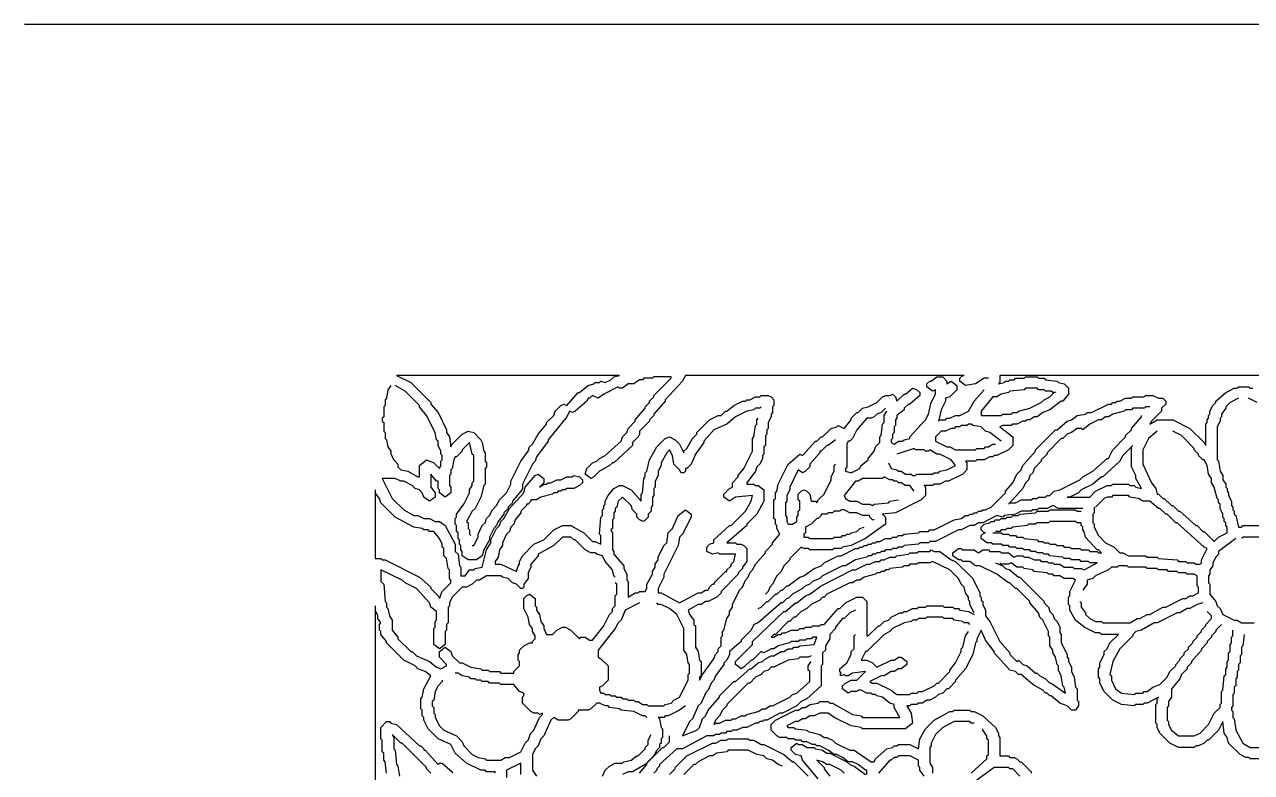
# Model space of a CAD drawing. Header units: metres. Extents: x 80 to 226, y 30 to 176.
# Drawn here: x 80 to 152.7, y 131.9 to 176.2 of the extents above; entities that cross this region are included whole.
import ezdxf

# ---------------------------------------------------------------- set-up
doc = ezdxf.new("R2010")
doc.units = ezdxf.units.M

msp = doc.modelspace()

# ---------------------------------------------------------------- linework, layer by layer
for points in [[(80, 30), (226.172, 30), (226.172, 176.172), (80, 176.172)], [(137.084, 155.241), (136.83, 155.241), (136.322, 154.902), (135.729, 154.817), (135.391, 155.071), (135.391, 155.241), (135.56, 155.41), (135.645, 155.41), (119.135, 155.41), (118.965, 155.071), (117.949, 153.971), (117.949, 153.886), (117.272, 153.124), (117.272, 153.039), (117.018, 152.785), (117.018, 152.701), (116.425, 152.108), (116.425, 151.939), (116.341, 151.769), (116.002, 151.431), (116.002, 151.261), (114.901, 150.245), (114.817, 150.245), (114.647, 150.076), (114.055, 149.737), (113.716, 149.399), (113.547, 149.314), (113.208, 149.568), (113.293, 149.907), (113.631, 150.245), (113.885, 150.33), (114.055, 150.499), (114.393, 150.669), (115.325, 151.515), (115.409, 151.769), (115.663, 152.023), (115.748, 152.277), (116.171, 152.701), (116.171, 152.785), (116.764, 153.463), (116.764, 153.547), (117.018, 153.801), (117.018, 153.886), (117.272, 154.14), (117.272, 154.225), (118.288, 155.241), (118.288, 155.325), (117.272, 155.325), (117.187, 155.241), (116.679, 155.241), (116.595, 155.156), (116.425, 155.156), (116.087, 154.902), (115.748, 154.902), (115.409, 154.648), (115.24, 154.648), (115.155, 154.733), (114.309, 154.309), (113.97, 154.055), (113.631, 154.225), (113.462, 154.055), (113.377, 154.055), (113.293, 153.886), (112.615, 153.293), (112.446, 153.209), (112.277, 153.293), (112.107, 152.955), (111.007, 151.6), (111.007, 151.515), (110.329, 150.584), (110.245, 150.33), (110.075, 150.161), (109.483, 148.975), (109.483, 148.721), (109.398, 148.552), (108.89, 147.959), (108.89, 147.875), (108.636, 147.621), (108.636, 147.536), (108.382, 147.282), (108.382, 147.197), (108.043, 146.774), (107.959, 146.52), (107.789, 146.351), (107.535, 145.843), (107.535, 145.673), (107.197, 145.081), (107.112, 144.742), (106.773, 144.488), (106.265, 144.488), (105.927, 144.742), (105.927, 144.996), (105.842, 145.081), (105.842, 145.335), (105.757, 145.419), (105.757, 145.673), (105.673, 145.758), (105.673, 146.097), (105.588, 146.181), (105.588, 146.52), (105.503, 146.605), (105.503, 146.943), (105.588, 147.028), (105.588, 147.197), (106.011, 147.79), (106.35, 148.467), (106.35, 148.637), (106.519, 148.891), (106.519, 149.06), (106.604, 149.145), (106.604, 150.669), (106.519, 150.753), (106.35, 151.431), (105.927, 151.007), (105.927, 150.923), (105.588, 150.584), (105.503, 150.584), (105.419, 150.415), (105.334, 149.907), (105.249, 149.822), (105.249, 149.568), (105.165, 149.483), (105.165, 148.891), (105.249, 148.806), (105.249, 148.467), (104.911, 148.213), (104.572, 148.467), (104.572, 148.637), (104.487, 148.721), (104.487, 149.145), (104.403, 149.145), (104.064, 149.568), (104.064, 148.806), (104.318, 148.467), (104.318, 148.213), (103.979, 147.959), (103.641, 148.213), (103.556, 148.467), (103.387, 148.637), (103.133, 148.721), (102.963, 148.891), (102.455, 149.145), (102.286, 149.145), (101.947, 149.314), (101.185, 149.314), (101.778, 148.129), (102.455, 147.451), (103.048, 147.113), (103.302, 147.113), (103.641, 146.943), (103.979, 146.943), (104.318, 146.774), (104.572, 146.774), (104.911, 146.52), (105.503, 145.419), (105.503, 144.996), (105.673, 144.827), (105.757, 144.149), (105.842, 144.065), (105.842, 143.557), (106.096, 143.557), (106.35, 143.895), (106.604, 143.895), (106.689, 143.98), (107.112, 144.065), (107.366, 145.081), (107.62, 145.504), (107.62, 145.673), (107.959, 146.351), (108.128, 146.52), (108.213, 146.774), (108.382, 146.943), (108.721, 147.536), (109.567, 148.467), (109.652, 148.806), (110.245, 149.483), (110.414, 149.568), (110.753, 149.314), (110.753, 149.06), (110.499, 148.806), (110.753, 148.975), (110.922, 148.975), (111.007, 149.06), (111.176, 149.06), (111.515, 149.229), (111.769, 149.229), (112.107, 149.399), (112.446, 149.399), (112.531, 149.483), (112.869, 149.399), (113.039, 149.229), (113.039, 149.06), (112.869, 148.891), (112.531, 148.721), (112.107, 148.721), (112.023, 148.637), (111.853, 148.637), (111.769, 148.552), (111.599, 148.552), (111.515, 148.467), (111.345, 148.467), (111.261, 148.383), (110.583, 148.213), (110.329, 148.044), (109.991, 148.044), (109.991, 147.959), (109.821, 147.79), (109.737, 147.79), (109.737, 147.705), (109.398, 147.367), (109.398, 147.282), (109.059, 146.859), (108.975, 146.605), (108.805, 146.435), (108.721, 146.181), (108.551, 146.012), (108.297, 145.504), (108.297, 145.335), (108.128, 145.081), (108.043, 144.657), (107.874, 144.403), (107.874, 144.234), (108.213, 144.234), (109.144, 143.811), (109.229, 144.149), (109.313, 144.234), (109.313, 144.403), (109.483, 144.742), (110.16, 145.419), (110.753, 145.673), (111.345, 146.266), (111.853, 146.52), (112.361, 146.52), (113.123, 146.097), (113.631, 145.589), (113.801, 145.589), (114.139, 145.419), (114.139, 145.927), (114.055, 146.012), (114.139, 147.028), (114.224, 147.113), (114.224, 147.451), (114.309, 147.536), (114.309, 147.705), (114.393, 147.79), (114.393, 147.959), (114.563, 148.298), (114.901, 148.721), (115.24, 148.891), (115.409, 148.891), (115.917, 148.637), (116.51, 147.959), (116.51, 148.383), (116.595, 148.467), (116.679, 149.314), (116.764, 149.399), (116.764, 149.653), (116.849, 149.737), (117.018, 150.415), (117.441, 151.177), (117.949, 151.685), (118.203, 151.769), (118.542, 151.6), (118.796, 151.346), (119.05, 150.838), (119.05, 150.923), (119.219, 151.092), (119.558, 151.685), (119.812, 151.939), (119.812, 152.023), (120.574, 152.785), (121.082, 153.039), (121.251, 153.039), (121.505, 153.293), (121.59, 153.293), (122.013, 153.632), (122.521, 153.886), (122.691, 153.886), (122.775, 153.971), (122.945, 153.971), (123.283, 154.14), (123.537, 154.14), (123.622, 154.225), (124.045, 154.225), (124.215, 154.14), (124.384, 153.971), (124.384, 153.632), (124.299, 153.547), (124.299, 153.209), (124.215, 153.124), (124.215, 152.955), (124.045, 152.616), (124.045, 152.277), (123.961, 152.193), (123.961, 151.939), (123.876, 151.854), (123.876, 151.261), (123.791, 151.177), (123.791, 150.753), (123.707, 150.669), (123.707, 150.499), (123.537, 150.161), (123.368, 149.991), (123.283, 149.737), (122.775, 149.06), (122.775, 148.975), (123.199, 148.975), (123.283, 148.891), (123.453, 148.891), (123.791, 148.637), (123.791, 147.959), (123.368, 147.197), (122.775, 146.605), (122.775, 146.52), (121.59, 145.504), (122.098, 145.504), (122.183, 145.419), (122.437, 145.419), (122.606, 145.335), (122.775, 145.165), (122.775, 144.403), (122.521, 144.065), (122.521, 143.98), (122.267, 143.726), (122.267, 143.641), (121.251, 142.625), (121.251, 142.541), (120.997, 142.287), (120.489, 142.033), (120.32, 142.033), (120.066, 141.863), (119.897, 141.863), (119.304, 141.525), (119.389, 141.271), (119.643, 140.932), (119.643, 140.678), (119.727, 140.593), (119.727, 139.323), (119.897, 139.069), (119.981, 138.561), (120.066, 138.477), (120.066, 137.63), (119.981, 137.545), (119.981, 137.376), (120.151, 137.715), (120.828, 138.646), (120.913, 138.9), (121.082, 139.069), (121.082, 139.239), (121.251, 139.408), (121.251, 139.916), (121.336, 140.001), (121.336, 140.255), (121.421, 140.339), (121.59, 141.017), (121.759, 141.271), (121.759, 141.44), (121.929, 141.694), (121.929, 141.863), (122.352, 142.71), (122.521, 142.879), (122.691, 143.303), (122.86, 143.472), (122.945, 143.726), (123.114, 143.895), (123.283, 144.234), (123.876, 144.911), (123.876, 144.996), (124.299, 145.419), (124.299, 145.504), (124.723, 146.012), (124.553, 146.351), (124.553, 146.52), (124.469, 146.605), (124.469, 146.859), (124.384, 146.943), (124.384, 148.044), (124.469, 148.129), (124.469, 148.467), (124.553, 148.552), (124.638, 148.975), (125.231, 150.161), (125.908, 150.753), (126.077, 150.669), (126.839, 151.515), (126.924, 151.515), (127.178, 151.769), (127.263, 151.769), (127.771, 152.277), (128.109, 152.362), (128.194, 152.447), (128.533, 152.277), (128.956, 152.785), (128.956, 152.87), (129.295, 153.209), (129.379, 153.209), (129.633, 153.463), (129.972, 153.547), (130.48, 153.801), (130.819, 154.14), (130.988, 154.225), (131.242, 154.225), (131.411, 154.309), (131.581, 154.14), (131.665, 153.886), (132.089, 154.309), (132.173, 154.309), (132.597, 154.648), (132.851, 154.563), (133.02, 154.394), (133.02, 154.225), (132.427, 153.717), (132.343, 153.717), (132.089, 153.463), (132.089, 153.378), (131.665, 153.039), (131.665, 152.87), (131.581, 152.785), (131.581, 152.447), (131.496, 152.362), (131.496, 152.023), (131.411, 151.939), (131.411, 151.685), (131.327, 151.6), (131.327, 151.431), (131.496, 151.346), (131.75, 151.515), (132.004, 151.515), (132.089, 151.6), (132.427, 151.685), (132.427, 151.769), (133.359, 152.785), (133.528, 153.124), (133.697, 153.801), (133.951, 154.309), (133.951, 154.563), (133.782, 154.479), (133.443, 154.733), (133.443, 154.902), (133.613, 155.071), (133.697, 155.071), (134.036, 155.325), (134.375, 155.325), (134.629, 155.071), (134.629, 154.902), (134.883, 155.071), (135.221, 154.817), (135.221, 154.563), (134.798, 154.14), (134.544, 154.055), (134.544, 153.886), (134.29, 153.378), (134.121, 152.701), (134.205, 152.785), (134.544, 152.785), (134.629, 152.87), (134.798, 152.87), (135.137, 153.039), (135.391, 153.039), (135.899, 153.293), (136.237, 153.886), (136.83, 154.563)], [(101.693, 154.817), (101.524, 154.563), (101.439, 154.055), (101.355, 153.971), (101.355, 153.632), (101.27, 153.547), (101.27, 152.955), (101.185, 152.87), (101.185, 152.701), (101.27, 152.616), (101.27, 152.108), (101.355, 152.023), (101.355, 151.685), (101.439, 151.6), (101.524, 151.177), (101.693, 150.923), (101.693, 150.753), (101.863, 150.415), (102.117, 150.161), (102.117, 149.991), (102.286, 149.822), (102.709, 149.737), (103.302, 149.399), (103.387, 149.399), (103.387, 150.076), (103.81, 150.415), (104.233, 150.245), (104.572, 149.907), (104.657, 150.076), (104.657, 150.33), (104.741, 150.415), (104.741, 150.669), (104.657, 150.753), (104.657, 150.923), (104.487, 151.261), (104.487, 151.515), (104.403, 151.6), (104.318, 152.023), (103.81, 153.039), (103.387, 153.547), (103.387, 153.632), (102.54, 154.479), (101.947, 154.817)], [(106.519, 145.335), (106.604, 145.335), (106.858, 145.843), (106.858, 146.012), (107.112, 146.52), (107.281, 146.689), (107.366, 146.943), (107.535, 147.113), (107.705, 147.451), (107.959, 147.705), (108.128, 148.044), (108.551, 148.467), (108.805, 148.975), (108.805, 149.145), (109.398, 150.33), (109.821, 150.923), (109.906, 151.177), (110.075, 151.346), (110.414, 151.939), (110.922, 152.531), (110.922, 152.616), (111.345, 153.039), (111.43, 153.293), (111.769, 153.632), (111.938, 153.717), (112.107, 153.632), (112.785, 154.394), (112.869, 154.394), (113.377, 154.817), (113.716, 154.902), (113.801, 154.987), (114.055, 154.987), (114.139, 155.071), (114.393, 154.987), (114.732, 155.156), (114.901, 155.325), (115.24, 155.41), (102.032, 155.41), (102.879, 154.987), (104.064, 153.801), (104.064, 153.717), (104.487, 153.209), (104.995, 152.193), (104.995, 152.023), (105.165, 151.769), (105.249, 151.177), (105.334, 151.346), (105.927, 151.939), (106.265, 152.108), (106.604, 152.023), (107.027, 151.6), (107.112, 151.431), (107.197, 150.923), (107.281, 150.838), (107.281, 150.33), (107.366, 150.245), (107.366, 149.991), (107.281, 149.907), (107.281, 148.975), (107.197, 148.891), (107.027, 148.213), (106.689, 147.536), (106.519, 147.367), (106.181, 146.774), (106.265, 146.689), (106.265, 146.351), (106.35, 146.266), (106.35, 146.012), (106.435, 145.927)], [(168.241, 155.41), (137.761, 155.41), (137.761, 154.987), (137.677, 154.902), (138.015, 154.987), (138.1, 155.071), (138.269, 155.071), (138.354, 155.156), (138.608, 155.156), (138.693, 155.241), (139.201, 155.241), (139.285, 155.325), (139.963, 155.325), (140.047, 155.241), (140.386, 155.241), (140.471, 155.156), (141.148, 155.071), (141.233, 154.987), (141.571, 154.902), (141.825, 154.648), (141.825, 154.309), (141.487, 153.886), (141.402, 153.886), (140.725, 153.378), (140.301, 153.209), (139.963, 152.955), (139.793, 152.955), (139.539, 152.785), (139.37, 152.785), (139.285, 152.701), (139.116, 152.701), (138.777, 152.531), (138.523, 152.531), (138.439, 152.447), (137.931, 152.447), (137.761, 152.362), (138.523, 151.769), (138.523, 151.261), (138.269, 151.007), (137.592, 150.669), (137.423, 150.669), (137.338, 150.584), (137.169, 150.584), (136.83, 150.415), (136.407, 150.415), (136.322, 150.33), (135.729, 150.33), (135.814, 150.245), (135.814, 149.822), (135.56, 149.568), (134.713, 149.145), (134.544, 149.145), (134.205, 148.975), (133.867, 148.975), (133.782, 148.891), (133.274, 148.891), (133.359, 148.806), (133.359, 148.298), (133.105, 148.044), (131.581, 147.282), (130.819, 147.197), (130.988, 147.028), (130.988, 146.605), (129.803, 145.758), (128.956, 145.335), (128.448, 145.25), (128.363, 145.165), (127.94, 145.165), (127.855, 145.081), (126.501, 145.081), (126.416, 145.165), (126.162, 145.165), (125.993, 145.25), (125.315, 144.573), (125.315, 144.488), (124.977, 144.149), (124.807, 143.811), (124.553, 143.557), (124.299, 143.049), (124.13, 142.879), (124.045, 142.625), (123.876, 142.456)], [(123.453, 141.609), (123.622, 141.694), (123.961, 142.033), (124.045, 142.033), (124.469, 142.456), (124.553, 142.456), (124.807, 142.71), (124.892, 142.71), (125.146, 142.964), (125.231, 142.964), (125.908, 143.472), (126.162, 143.557), (126.755, 143.98), (127.178, 144.149), (127.347, 144.319), (128.194, 144.742), (128.363, 144.742), (129.21, 145.165), (129.379, 145.165), (129.464, 145.25), (129.633, 145.25), (129.718, 145.335), (129.887, 145.335), (129.972, 145.419), (130.141, 145.419), (130.226, 145.504), (130.395, 145.504), (130.48, 145.589), (130.649, 145.589), (130.988, 145.758), (131.327, 145.758), (131.411, 145.843), (131.665, 145.843), (131.75, 145.927), (132.004, 145.927), (132.089, 146.012), (132.935, 146.097), (133.02, 146.181), (133.528, 146.181), (133.613, 146.266), (133.867, 146.266), (135.052, 146.859), (135.475, 146.943), (135.729, 147.113), (135.899, 147.113), (135.983, 147.197), (136.153, 147.197), (136.237, 147.282), (136.407, 147.282), (136.491, 147.367), (136.661, 147.367), (136.745, 147.451), (136.915, 147.451), (137.253, 147.621), (138.1, 148.467), (138.1, 148.552), (138.523, 149.06), (138.777, 149.568), (139.031, 149.822), (139.116, 150.076), (139.878, 150.923), (139.878, 151.007), (141.063, 152.193), (141.148, 152.193), (141.741, 152.701), (141.995, 152.785), (142.333, 153.039), (142.841, 153.124), (142.926, 153.209), (143.18, 153.209), (144.196, 153.717), (144.365, 153.717), (144.45, 153.801), (144.619, 153.801), (144.704, 153.886), (144.873, 153.886), (145.212, 154.055), (145.551, 154.055), (145.635, 154.14), (146.313, 154.14), (146.397, 154.225), (146.821, 154.225), (147.159, 154.055), (147.413, 154.055), (147.583, 153.886), (147.583, 153.717), (147.329, 153.463), (147.329, 153.293), (146.736, 152.701), (146.651, 152.531), (147.075, 152.785), (148.006, 152.785), (149.022, 152.277), (149.869, 151.431), (149.953, 151.261), (149.953, 152.531), (150.038, 152.616), (150.038, 152.785), (150.123, 152.87), (150.123, 153.039), (150.207, 153.124), (150.207, 153.293), (150.377, 153.632), (150.546, 153.801), (150.546, 153.886), (151.139, 154.394), (151.647, 154.648), (151.816, 154.648), (151.901, 154.733), (152.493, 154.733), (152.578, 154.648), (152.747, 154.648)], [(141.063, 154.394), (140.894, 154.394), (140.809, 154.479), (140.471, 154.479), (140.386, 154.563), (140.047, 154.563), (139.963, 154.648), (139.285, 154.648), (139.201, 154.563), (138.354, 154.479), (138.269, 154.394), (137.846, 154.309), (137.592, 154.14), (137.338, 154.14), (136.661, 153.293), (136.661, 153.039), (137.846, 153.039), (137.931, 153.124), (138.439, 153.124), (138.523, 153.209), (138.777, 153.209), (138.862, 153.293), (139.539, 153.463), (140.217, 153.801), (140.386, 153.971), (140.725, 154.14), (140.979, 154.394)], [(151.901, 154.055), (151.393, 153.801), (151.139, 153.547), (151.139, 153.463), (150.885, 153.124), (150.885, 152.955), (150.8, 152.87), (150.8, 152.701), (150.631, 152.362), (150.631, 150.415), (150.715, 150.33), (150.8, 149.737), (150.969, 149.483), (150.969, 149.229), (151.139, 148.975), (151.139, 148.806), (151.223, 148.721), (151.223, 148.552), (151.308, 148.467), (151.308, 148.298), (151.477, 147.959), (151.477, 147.705), (151.562, 147.621), (151.562, 147.451), (151.647, 147.367), (151.647, 147.197), (151.731, 147.113), (151.901, 146.435), (152.07, 146.435), (152.155, 146.52), (153.171, 146.52)], [(153.001, 153.801), (152.493, 154.055)], [(123.622, 153.547), (123.537, 153.463), (123.283, 153.463), (123.199, 153.378), (122.775, 153.293), (122.098, 152.955), (121.59, 152.531), (120.828, 152.193), (120.235, 151.515), (120.235, 151.431), (119.727, 150.753), (119.473, 150.161), (119.219, 149.907), (119.135, 149.907), (119.135, 149.737), (119.05, 149.653), (118.881, 149.653), (118.796, 149.822), (118.457, 150.161), (118.373, 150.669), (118.203, 151.007), (118.034, 150.838), (117.695, 150.245), (117.695, 150.076), (117.526, 149.737), (117.526, 149.483), (117.357, 149.145), (117.357, 148.806), (117.272, 148.721), (117.272, 148.298), (117.187, 148.213), (117.187, 147.705), (117.103, 147.621), (117.103, 147.367), (116.933, 147.197), (116.933, 147.028), (116.679, 146.774), (116.425, 146.859), (116.256, 147.028), (116.256, 147.197), (116.002, 147.451), (115.917, 147.705), (115.409, 148.213), (115.155, 147.959), (115.071, 147.621), (114.986, 147.536), (114.986, 147.367), (114.901, 147.282), (114.901, 146.943), (114.817, 146.859), (114.817, 146.351), (114.732, 146.266), (114.817, 146.097), (114.817, 145.081), (114.901, 144.996), (114.901, 144.827), (115.494, 144.149), (115.494, 143.98), (115.663, 143.641), (115.663, 143.303), (115.748, 143.218), (115.748, 142.287), (116.171, 142.541), (116.341, 142.541), (116.425, 142.625), (116.764, 142.625), (116.849, 142.795), (116.849, 143.049), (117.187, 143.641), (117.187, 143.811), (117.357, 144.065), (117.357, 144.234), (117.526, 144.488), (117.526, 144.657), (117.865, 145.335), (118.034, 145.504), (118.119, 146.097), (118.373, 146.351), (118.711, 147.113), (119.135, 147.451), (119.473, 147.197), (119.473, 147.028), (118.965, 146.012), (118.796, 145.843), (118.711, 145.335), (117.865, 143.641), (117.865, 143.472), (117.526, 142.795), (117.526, 142.541), (117.695, 142.541), (118.796, 141.948), (119.897, 142.541), (120.066, 142.541), (120.32, 142.71), (120.489, 142.71), (120.574, 142.879), (120.743, 143.049), (120.828, 143.049), (120.913, 143.218), (121.505, 143.811), (121.59, 143.811), (121.59, 143.895), (121.844, 144.149), (121.844, 144.234), (122.013, 144.403), (122.098, 144.827), (121.167, 144.827), (121.082, 144.911), (120.743, 144.827), (120.405, 144.996), (120.405, 145.25), (120.574, 145.419), (120.828, 145.504), (120.828, 145.673), (121.759, 146.52), (121.844, 146.52), (122.691, 147.367), (123.029, 147.959), (123.114, 148.298), (122.098, 148.213), (121.759, 147.959), (121.421, 148.213), (121.421, 148.383), (121.759, 148.721), (121.929, 148.806), (121.929, 149.06), (122.267, 149.399), (122.267, 149.483), (122.606, 149.907), (123.114, 150.923), (123.114, 151.685), (123.199, 151.769), (123.283, 152.447), (123.368, 152.531), (123.368, 152.785), (123.453, 152.87)], [(130.988, 153.463), (130.734, 153.209), (130.48, 153.124), (130.311, 152.955), (130.141, 152.87), (129.887, 152.87), (129.295, 152.193), (129.041, 151.685), (128.871, 151.515), (128.787, 151.515), (128.702, 151.346), (128.702, 149.991), (128.617, 149.907), (128.617, 149.737), (128.956, 149.653), (129.464, 149.907), (129.549, 150.076), (129.972, 150.415), (129.972, 150.499), (130.311, 150.923), (130.395, 151.177), (130.649, 151.431), (130.649, 151.769), (130.734, 151.854), (130.819, 152.531), (130.903, 152.616), (130.903, 153.039), (131.073, 153.293)], [(146.651, 153.547), (146.397, 153.547), (146.313, 153.463), (145.635, 153.463), (145.551, 153.378), (145.212, 153.378), (145.127, 153.293), (144.45, 153.124), (144.196, 152.955), (144.027, 152.955), (143.773, 152.785), (143.603, 152.785), (143.095, 152.531), (142.672, 152.193), (142.587, 152.277), (142.333, 152.277), (141.995, 152.023), (141.741, 151.939), (141.487, 151.685), (141.402, 151.685), (140.555, 150.838), (140.555, 150.753), (140.217, 150.415), (140.217, 150.33), (139.793, 149.907), (139.709, 149.653), (139.539, 149.483), (139.455, 149.229), (139.285, 149.06), (139.116, 148.721), (138.269, 147.79), (138.354, 147.875), (138.693, 147.875), (139.031, 148.044), (139.624, 148.044), (139.709, 148.129), (139.963, 148.129), (140.047, 148.213), (140.471, 148.213), (140.555, 148.298), (140.725, 148.298), (140.979, 148.552), (141.317, 148.637), (142.503, 149.229), (142.672, 149.399), (143.265, 149.737), (144.111, 150.499), (144.196, 150.499), (144.45, 151.007), (145.212, 151.769), (145.212, 151.854), (145.551, 152.193), (145.551, 152.277), (146.143, 152.955), (146.143, 153.039)], [(137.846, 151.515), (137.169, 152.023), (136.915, 152.108), (136.661, 152.362), (136.153, 152.447), (136.068, 152.531), (135.899, 152.531), (135.814, 152.447), (135.475, 152.447), (135.391, 152.362), (135.137, 152.362), (135.052, 152.277), (134.883, 152.277), (134.544, 152.108), (134.29, 152.108), (133.951, 151.769), (133.951, 151.515), (134.629, 151.177), (134.798, 151.177), (135.137, 151.007), (136.322, 151.007), (136.407, 151.092), (136.83, 151.092), (136.915, 151.177), (137.084, 151.177), (137.338, 151.346), (137.507, 151.346)], [(147.075, 152.108), (146.567, 151.685), (146.228, 151.007), (146.228, 150.161), (146.736, 149.06), (146.99, 148.721), (147.075, 148.383), (147.159, 148.383), (147.413, 148.129), (147.498, 148.129), (147.921, 147.705), (148.006, 147.705), (148.345, 147.367), (148.429, 147.367), (149.361, 146.52), (149.445, 146.52), (149.784, 146.181), (149.869, 146.181), (150.461, 145.589), (150.715, 145.843), (151.223, 146.097), (151.223, 146.435), (151.139, 146.52), (151.139, 146.689), (151.054, 146.774), (151.054, 146.943), (150.969, 147.028), (150.969, 147.197), (150.8, 147.536), (150.8, 147.79), (150.715, 147.875), (150.715, 148.044), (150.631, 148.129), (150.461, 148.806), (150.292, 149.06), (150.292, 149.314), (150.123, 149.568), (150.038, 150.076), (149.869, 150.415), (149.784, 150.415), (149.53, 150.669), (149.53, 150.753), (149.276, 151.007), (149.276, 151.092), (148.514, 151.854), (148.006, 152.108)], [(128.025, 151.6), (127.601, 151.261), (127.517, 151.261), (127.178, 150.923), (127.093, 150.923), (127.093, 150.838), (126.501, 150.161), (126.501, 149.991), (126.247, 149.737), (126.077, 149.653), (125.823, 149.822), (125.315, 148.806), (125.315, 148.637), (125.146, 148.298), (125.146, 147.959), (125.061, 147.875), (125.061, 147.113), (125.146, 147.028), (125.146, 146.774), (125.231, 146.605), (125.485, 146.605), (125.739, 146.774), (125.739, 147.028), (125.823, 147.113), (125.823, 147.367), (125.908, 147.451), (125.908, 147.959), (125.823, 148.044), (125.823, 148.383), (125.993, 148.552), (126.162, 148.637), (126.331, 148.552), (126.501, 148.383), (126.585, 147.959), (126.839, 147.959), (126.924, 147.875), (127.009, 148.044), (127.347, 148.383), (127.771, 149.229), (127.771, 149.399), (127.94, 149.737), (127.94, 150.076), (128.025, 150.161)], [(145.635, 151.261), (145.043, 150.669), (144.873, 150.33), (143.857, 149.399), (143.773, 149.399), (143.265, 148.975), (142.587, 148.637), (142.418, 148.467), (141.91, 148.213), (141.741, 148.213), (143.095, 148.213), (143.434, 148.552), (144.111, 148.891), (144.365, 148.891), (144.45, 148.975), (145.381, 148.975), (145.466, 148.891), (145.72, 148.891), (145.805, 148.806), (146.143, 148.721), (145.805, 149.314), (145.805, 149.483), (145.551, 149.991), (145.551, 151.177)], [(131.157, 150.245), (131.327, 149.907), (131.665, 149.822), (131.75, 149.737), (131.919, 149.737), (132.173, 149.568), (132.512, 149.568), (132.597, 149.483), (132.766, 149.483), (132.851, 149.568), (133.782, 149.568), (133.867, 149.653), (134.121, 149.653), (134.205, 149.737), (134.629, 149.822), (135.137, 150.076), (134.883, 150.415), (134.205, 150.753), (134.036, 150.753), (133.613, 151.007), (133.528, 150.923), (133.359, 150.923), (133.274, 151.007), (132.766, 151.007), (132.681, 151.092), (131.665, 150.753)], [(132.681, 148.552), (132.427, 148.891), (132.173, 148.891), (131.919, 149.06), (131.75, 149.06), (131.665, 149.145), (131.496, 149.145), (131.411, 149.229), (131.242, 149.229), (130.903, 149.399), (130.819, 149.314), (129.633, 149.314), (129.379, 149.145), (129.21, 149.145), (128.533, 148.298), (128.617, 148.129), (128.871, 147.959), (129.295, 147.959), (129.633, 147.79), (130.057, 147.79), (130.226, 147.705), (130.311, 147.79), (131.157, 147.875), (131.242, 147.959), (131.75, 148.044)], [(100.762, 148.637), (100.762, 144.573), (101.101, 144.573), (101.185, 144.488), (101.355, 144.488), (103.387, 143.472), (104.064, 142.879), (104.064, 142.795), (104.487, 142.371), (104.572, 142.202), (104.741, 142.625), (105.249, 143.133), (105.249, 143.303), (105.165, 143.387), (105.165, 143.895), (105.08, 143.98), (104.995, 144.573), (104.826, 144.742), (104.826, 145.165), (104.741, 145.25), (104.741, 145.419), (104.572, 145.758), (104.233, 146.181), (103.979, 146.181), (103.895, 146.266), (103.641, 146.266), (103.556, 146.351), (103.048, 146.435), (101.947, 147.028), (101.101, 147.875), (101.016, 148.129), (100.762, 148.467)], [(143.349, 147.621), (143.349, 147.282), (143.265, 147.197), (143.265, 146.689), (143.349, 146.605), (143.349, 146.435), (143.603, 145.927), (144.027, 145.504), (144.535, 145.25), (144.873, 144.911), (145.043, 144.911), (145.381, 144.742), (146.397, 144.742), (146.482, 144.657), (147.075, 144.657), (147.159, 144.573), (148.26, 144.488), (148.345, 144.403), (148.768, 144.403), (148.853, 144.319), (149.276, 144.319), (149.361, 144.234), (149.615, 144.234), (149.699, 144.319), (149.699, 144.488), (150.038, 145.165), (149.869, 145.25), (148.26, 146.689), (148.175, 146.689), (147.667, 147.197), (147.583, 147.197), (147.244, 147.536), (147.159, 147.536), (146.651, 147.959), (146.228, 147.959), (145.974, 148.129), (145.466, 148.213), (145.381, 148.298), (144.45, 148.298), (144.365, 148.213), (144.111, 148.213), (143.942, 148.129), (143.434, 147.621)], [(142.672, 147.536), (141.233, 147.536), (140.894, 147.705), (140.555, 147.536), (140.047, 147.536), (139.963, 147.451), (139.709, 147.451), (139.624, 147.367), (139.031, 147.367), (138.693, 147.197), (138.015, 147.113), (137.931, 147.028), (137.592, 147.113), (136.745, 146.689), (136.491, 146.689), (136.237, 146.52), (135.983, 146.52), (135.475, 146.266), (135.306, 146.266), (133.951, 145.589), (133.613, 145.589), (133.528, 145.504), (133.02, 145.504), (132.935, 145.419), (132.089, 145.335), (132.004, 145.25), (131.75, 145.25), (131.665, 145.165), (131.411, 145.165), (131.327, 145.081), (130.988, 145.081), (130.903, 144.996), (130.734, 144.996), (130.649, 144.911), (130.48, 144.911), (130.395, 144.827), (130.226, 144.827), (130.141, 144.742), (129.972, 144.742), (129.887, 144.657), (129.21, 144.488), (128.617, 144.149), (128.448, 144.149), (127.263, 143.557), (127.093, 143.387), (126.67, 143.218), (126.501, 143.049), (126.247, 142.964), (126.077, 142.795), (125.485, 142.456), (125.231, 142.202), (125.146, 142.202), (124.892, 141.948), (124.807, 141.948), (123.453, 140.763), (123.199, 140.678), (123.029, 140.339), (122.437, 139.747), (122.437, 139.662), (121.759, 139.069), (121.759, 138.9), (121.59, 138.561), (121.421, 138.392), (121.421, 138.307), (120.913, 137.63), (120.828, 137.376), (120.659, 137.207), (120.489, 136.783), (120.32, 136.614), (120.066, 136.021), (119.897, 135.852), (119.558, 135.09), (119.389, 134.921), (118.965, 134.074), (119.812, 134.413), (119.981, 134.582), (120.151, 135.09), (120.32, 135.259), (120.489, 135.598), (121.167, 136.36), (121.167, 136.445), (122.013, 137.291), (122.098, 137.291), (122.945, 138.053), (123.029, 138.053), (123.453, 138.392), (123.707, 138.477), (123.876, 138.646), (124.215, 138.815), (124.384, 138.815), (124.807, 139.069), (124.977, 139.069), (125.231, 139.239), (125.485, 139.239), (125.569, 139.323), (125.823, 139.323), (125.908, 139.408), (126.755, 139.493), (126.924, 139.916), (126.67, 139.916), (126.585, 139.831), (126.331, 139.831), (126.247, 139.747), (125.908, 139.747), (125.823, 139.662), (125.4, 139.662), (125.315, 139.577), (124.638, 139.408), (124.384, 139.239), (124.215, 139.239), (123.791, 138.985), (123.622, 139.069), (123.114, 138.561), (123.029, 138.561), (122.606, 138.138), (122.437, 138.053), (122.098, 138.307), (122.098, 138.477), (123.114, 139.493), (123.114, 139.662), (124.977, 141.44), (125.061, 141.44), (125.654, 141.948), (125.739, 141.948), (126.247, 142.371), (126.501, 142.456), (127.178, 142.964), (129.041, 143.895), (129.21, 143.895), (129.887, 144.234), (130.057, 144.234), (130.395, 144.403), (130.649, 144.403), (130.734, 144.488), (130.903, 144.488), (131.242, 144.657), (131.581, 144.657), (131.665, 144.742), (132.343, 144.827), (132.427, 144.911), (132.851, 144.911), (132.935, 144.996), (133.613, 144.996), (133.697, 145.081), (133.867, 144.996), (134.205, 144.996), (134.883, 144.488), (135.137, 144.403), (136.153, 143.387), (136.576, 142.541), (136.576, 142.371), (136.661, 142.287), (136.661, 142.117), (136.745, 142.033), (136.745, 141.863), (136.915, 141.525), (136.915, 141.186), (137.169, 140.847), (137.761, 139.662), (138.354, 138.985), (138.354, 138.9), (138.777, 138.477), (138.862, 138.561), (139.116, 138.307), (139.37, 138.223), (139.878, 137.799), (139.963, 137.799), (140.132, 137.63), (140.471, 137.461), (140.725, 137.207), (140.809, 137.207), (141.656, 136.614), (141.571, 136.953), (141.487, 137.037), (141.402, 137.63), (141.233, 137.969), (141.233, 138.223), (141.148, 138.307), (141.063, 138.731), (140.894, 138.985), (140.894, 139.154), (140.725, 139.408), (140.725, 139.916), (140.64, 140.001), (140.64, 140.255), (140.301, 140.932), (140.132, 141.101), (140.047, 141.355), (139.539, 141.948), (139.539, 142.033), (138.777, 142.795), (138.693, 142.795), (138.354, 143.133), (138.269, 143.133), (137.592, 143.641), (136.576, 144.149), (136.322, 144.149), (135.983, 144.403), (135.56, 144.403), (135.475, 144.488), (135.306, 144.488), (134.967, 144.742), (134.967, 144.911), (135.306, 145.165), (135.475, 145.165), (135.56, 145.081), (136.237, 145.081), (136.491, 144.911), (136.745, 145.081), (137.084, 145.081), (137.169, 144.996), (137.761, 144.996), (137.846, 144.911), (138.269, 144.911), (138.608, 144.657), (138.777, 144.742), (139.116, 144.742), (139.201, 144.657), (139.455, 144.657), (139.793, 144.488), (140.132, 144.488), (140.217, 144.403), (140.555, 144.403), (140.64, 144.319), (140.894, 144.319), (140.979, 144.234), (141.317, 144.234), (141.571, 144.065), (142.079, 144.065), (142.164, 143.98), (142.587, 143.98), (142.757, 143.895), (143.519, 144.319), (143.095, 144.319), (143.011, 144.403), (142.587, 144.403), (142.503, 144.488), (141.995, 144.488), (141.91, 144.573), (141.571, 144.573), (141.487, 144.657), (140.725, 144.742), (140.64, 144.827), (140.386, 144.827), (140.301, 144.911), (139.963, 144.911), (139.878, 144.996), (139.624, 144.996), (139.539, 145.081), (139.201, 145.081), (139.116, 145.165), (138.777, 145.165), (138.693, 145.25), (138.354, 145.25), (138.269, 145.335), (137.931, 145.335), (137.846, 145.419), (137.338, 145.419), (137.253, 145.504), (136.999, 145.504), (136.661, 145.758), (136.661, 145.927), (136.83, 146.097), (136.915, 146.097), (136.83, 146.097), (136.661, 146.266), (136.661, 146.435), (136.83, 146.605), (137.169, 146.689), (137.253, 146.774), (137.423, 146.774), (137.507, 146.859), (137.761, 146.859), (137.846, 146.943), (138.1, 146.943), (138.185, 147.028), (138.439, 147.028), (138.523, 147.113), (138.862, 147.113), (138.947, 147.197), (139.878, 147.282), (139.963, 147.367), (140.64, 147.367), (140.725, 147.451), (142.249, 147.451), (142.333, 147.367), (142.587, 147.367)], [(130.311, 146.859), (130.226, 146.859), (130.057, 147.028), (130.057, 147.113), (129.633, 147.113), (129.295, 147.282), (128.871, 147.282), (128.533, 147.451), (128.363, 147.451), (128.279, 147.367), (127.94, 147.367), (127.855, 147.282), (127.601, 147.282), (127.517, 147.197), (127.178, 147.197), (127.178, 147.113), (127.009, 146.943), (126.924, 146.943), (126.585, 146.605), (126.247, 146.435), (126.247, 146.097), (126.162, 146.012), (126.162, 145.843), (126.416, 145.843), (126.501, 145.758), (127.855, 145.758), (127.94, 145.843), (128.363, 145.843), (128.448, 145.927), (128.617, 145.927), (128.702, 146.012), (128.871, 146.012), (128.956, 146.097), (129.295, 146.181), (129.464, 146.351), (129.718, 146.435)], [(137.338, 146.097), (137.846, 146.097), (137.931, 146.012), (138.269, 146.012), (138.354, 145.927), (138.693, 145.927), (138.777, 145.843), (139.116, 145.843), (139.201, 145.758), (139.963, 145.673), (140.047, 145.589), (140.301, 145.589), (140.386, 145.504), (140.64, 145.504), (140.725, 145.419), (141.063, 145.419), (141.148, 145.335), (141.487, 145.335), (141.571, 145.25), (141.91, 145.25), (141.995, 145.165), (142.503, 145.165), (142.587, 145.081), (143.011, 145.081), (143.095, 144.996), (143.519, 144.996), (143.603, 144.911), (143.773, 144.911), (143.603, 145.081), (143.519, 145.081), (142.841, 145.843), (142.757, 146.181), (142.672, 146.266), (142.672, 146.435), (142.587, 146.52), (142.587, 146.689), (142.333, 146.689), (142.249, 146.774), (140.725, 146.774), (140.64, 146.689), (139.963, 146.689), (139.878, 146.605), (139.455, 146.605), (139.37, 146.52), (138.523, 146.435), (138.439, 146.351), (138.185, 146.351), (138.1, 146.266), (137.846, 146.266), (137.761, 146.181), (137.507, 146.181)], [(114.986, 143.472), (114.901, 143.557), (114.817, 143.895), (114.393, 144.403), (114.224, 144.742), (113.885, 144.827), (113.801, 144.911), (113.547, 144.911), (113.208, 145.081), (112.615, 145.673), (112.531, 145.673), (112.361, 145.843), (111.853, 145.843), (111.345, 145.335), (110.414, 144.827), (110.414, 144.742), (109.991, 144.234), (109.991, 144.065), (109.821, 143.726), (109.821, 143.387), (109.567, 143.049), (109.567, 142.879), (109.483, 142.795), (109.398, 142.795), (109.144, 143.049), (108.89, 143.133), (108.636, 143.387), (108.297, 143.472), (108.213, 143.557), (107.366, 143.557), (106.943, 143.303), (106.773, 143.303), (106.519, 143.049), (106.181, 142.879), (105.927, 142.879), (105.334, 142.287), (105.165, 141.948), (105.165, 141.779), (105.08, 141.694), (105.08, 140.763), (104.995, 140.678), (104.995, 140.339), (104.911, 140.255), (104.911, 139.493), (104.572, 139.239), (104.233, 139.493), (104.233, 140.424), (104.318, 140.509), (104.318, 140.847), (104.403, 140.932), (104.403, 141.44), (104.064, 141.694), (103.979, 141.948), (103.217, 142.795), (102.54, 143.133), (102.371, 143.303), (101.101, 143.895), (101.101, 143.218), (101.27, 143.049), (101.355, 142.033), (101.439, 141.948), (101.439, 141.694), (101.524, 141.609), (101.609, 141.186), (101.778, 140.932), (101.778, 140.339), (102.117, 139.916), (102.117, 139.831), (102.879, 139.069), (102.963, 139.069), (103.217, 138.815), (103.979, 138.477), (104.403, 138.138), (104.657, 138.053), (104.995, 138.223), (104.995, 138.307), (104.572, 138.731), (104.572, 139.069), (104.911, 139.323), (105.249, 139.069), (105.334, 138.815), (105.757, 138.392), (105.927, 138.392), (106.435, 138.138), (107.027, 138.053), (107.112, 137.969), (107.451, 137.969), (107.535, 137.884), (108.128, 137.884), (108.213, 137.799), (108.975, 137.799), (108.975, 137.884), (109.313, 138.223), (109.313, 138.477), (109.229, 138.561), (109.229, 138.9), (109.313, 138.985), (109.313, 139.154), (109.567, 139.408), (109.906, 139.577), (110.075, 139.577), (110.075, 139.662), (110.245, 139.831), (110.245, 140.001), (110.075, 140.255), (110.075, 140.424), (109.906, 140.678), (109.821, 141.101), (109.567, 141.609), (109.567, 142.202), (109.737, 142.371), (109.906, 142.456), (110.245, 142.202), (110.245, 141.779), (110.329, 141.694), (110.329, 141.525), (110.499, 141.271), (110.583, 140.847), (110.753, 140.593), (110.753, 140.424), (110.922, 140.085), (111.261, 140.085), (111.515, 140.339), (111.853, 140.509), (112.023, 140.509), (112.361, 140.339), (112.869, 139.831), (112.954, 139.916), (113.208, 139.916), (113.462, 139.747), (113.631, 139.747), (114.309, 140.593), (114.647, 141.271), (114.817, 141.44), (114.817, 141.609), (114.986, 141.779), (114.986, 142.371), (115.071, 142.456), (115.071, 143.049), (114.986, 143.133)], [(151.731, 145.758), (150.715, 144.996), (150.715, 144.827), (150.546, 144.657), (150.377, 144.319), (150.377, 144.149), (150.207, 143.895), (150.207, 143.641), (150.123, 143.557), (150.123, 143.133), (150.207, 143.049), (150.207, 142.456), (150.546, 142.033), (150.631, 141.779), (150.8, 141.609), (150.969, 141.271), (151.647, 140.932), (151.816, 140.932), (152.07, 140.763), (152.832, 140.763)], [(153.34, 145.843), (152.155, 145.843), (152.07, 145.758)], [(136.237, 141.355), (135.983, 141.863), (135.983, 142.033), (135.899, 142.117), (135.899, 142.287), (135.729, 142.541), (135.645, 142.879), (135.475, 143.049), (135.306, 143.387), (134.798, 143.895), (133.782, 144.403), (133.613, 144.319), (132.935, 144.319), (132.851, 144.234), (132.427, 144.234), (132.343, 144.149), (132.089, 144.149), (132.004, 144.065), (131.242, 143.98), (131.157, 143.895), (130.988, 143.895), (130.903, 143.811), (130.734, 143.811), (130.649, 143.726), (130.48, 143.726), (130.395, 143.641), (129.718, 143.472), (129.464, 143.303), (129.295, 143.303), (129.041, 143.133), (128.871, 143.133), (127.517, 142.456), (127.347, 142.287), (127.263, 142.287), (127.093, 142.117), (126.585, 141.863), (126.331, 141.609), (125.993, 141.44), (125.654, 141.101), (125.569, 141.101), (125.315, 140.847), (125.231, 140.847), (124.469, 140.085), (124.384, 140.085), (124.215, 139.916), (124.384, 139.916), (124.638, 140.085), (124.807, 140.085), (124.892, 140.17), (125.061, 140.17), (125.4, 140.339), (125.823, 140.339), (125.908, 140.424), (126.162, 140.424), (126.247, 140.509), (126.585, 140.509), (126.67, 140.593), (127.093, 140.593), (127.178, 140.678), (127.347, 140.678), (128.194, 141.609), (128.279, 141.609), (128.617, 141.948), (129.295, 142.287), (129.633, 142.287), (129.887, 142.033), (129.887, 140.001), (129.972, 140.001), (130.565, 140.593), (130.649, 140.593), (130.903, 140.847), (131.157, 140.932), (131.327, 141.101), (131.835, 141.355), (132.004, 141.355), (132.089, 141.44), (132.258, 141.44), (132.597, 141.609), (132.851, 141.609), (132.935, 141.694), (133.359, 141.694), (133.443, 141.779), (134.375, 141.779), (134.459, 141.694), (134.967, 141.694), (135.052, 141.609), (135.306, 141.609), (135.391, 141.525), (135.899, 141.44), (136.237, 141.271)], [(137.507, 144.319), (137.931, 144.149), (138.1, 143.98), (138.354, 143.895), (138.862, 143.472), (138.947, 143.472), (140.386, 142.033), (140.386, 141.948), (140.64, 141.694), (140.725, 141.44), (140.894, 141.271), (140.979, 141.017), (141.148, 140.847), (141.317, 140.509), (141.317, 140.17), (141.402, 140.085), (141.402, 139.577), (141.741, 138.9), (141.741, 138.731), (141.825, 138.646), (141.825, 138.477), (141.995, 138.138), (141.995, 137.884), (142.164, 137.545), (142.249, 136.953), (142.333, 136.868), (142.333, 136.191), (142.418, 136.106), (142.418, 135.852), (142.249, 135.598), (141.995, 135.598), (141.741, 135.852), (141.317, 136.021), (140.809, 136.445), (140.725, 136.445), (140.555, 136.614), (140.471, 136.614), (140.301, 136.783), (139.709, 137.122), (139.031, 137.715), (138.862, 137.715), (138.693, 137.884), (138.354, 137.969), (137.423, 138.985), (137.423, 139.069), (136.915, 139.747), (136.661, 140.339), (136.407, 139.831), (136.407, 139.662), (136.322, 139.577), (136.153, 138.9), (135.729, 138.053), (135.137, 137.376), (135.137, 137.291), (134.713, 136.868), (134.629, 136.868), (134.375, 136.614), (134.121, 136.529), (133.951, 136.36), (133.613, 136.191), (133.443, 136.191), (133.189, 136.021), (132.935, 136.021), (132.851, 135.937), (132.512, 135.937), (132.427, 135.852), (132.258, 135.852), (132.512, 135.429), (132.597, 134.836), (132.173, 134.497), (129.633, 134.497), (129.549, 134.582), (128.956, 134.667), (127.94, 135.175), (127.601, 135.429), (127.093, 135.429), (126.755, 135.259), (126.501, 135.259), (126.247, 135.09), (126.077, 135.09), (125.823, 134.921), (125.654, 134.921), (125.146, 134.667), (125.231, 134.582), (125.569, 134.582), (125.654, 134.497), (126.331, 134.413), (126.416, 134.328), (127.093, 134.159), (127.347, 133.989), (127.517, 133.989), (127.855, 133.82), (128.025, 133.651), (128.871, 133.227), (129.125, 133.227), (130.141, 132.55), (130.311, 132.55), (130.395, 132.719), (131.073, 133.312), (131.411, 133.397), (131.496, 133.481), (131.665, 133.481), (131.75, 133.566), (132.427, 133.566), (132.935, 133.312), (133.02, 133.905), (133.359, 134.497), (133.867, 135.005), (134.798, 135.513), (134.967, 135.513), (135.052, 135.598), (135.983, 135.598), (136.068, 135.513), (136.237, 135.513), (136.745, 135.259), (137.507, 134.582), (137.677, 134.243), (137.677, 134.074), (137.761, 133.989), (137.761, 132.889), (138.269, 132.889), (138.354, 132.804), (138.608, 132.804), (138.777, 132.719), (138.947, 132.55), (139.031, 132.55), (139.624, 131.957), (139.624, 131.873)], [(153.425, 132.719), (152.578, 132.719), (152.493, 132.804), (152.324, 132.804), (151.985, 132.973), (151.308, 133.651), (151.223, 133.989), (151.054, 134.243), (150.969, 134.921), (150.715, 134.413), (150.123, 133.82), (150.038, 133.82), (149.869, 133.651), (149.53, 133.481), (149.361, 133.481), (149.276, 133.397), (148.345, 133.397), (147.837, 133.651), (147.244, 134.243), (147.075, 134.582), (147.075, 134.751), (146.99, 134.836), (146.99, 135.937), (147.075, 136.021), (147.075, 136.275), (147.159, 136.36), (146.482, 136.021), (146.313, 136.021), (146.228, 135.937), (145.805, 135.937), (145.72, 135.852), (144.958, 135.937), (144.45, 136.191), (143.942, 136.699), (143.688, 137.207), (143.688, 137.461), (143.603, 137.545), (143.603, 138.053), (143.688, 138.138), (143.688, 138.392), (143.942, 138.9), (143.942, 139.069), (144.111, 139.239), (144.281, 139.577), (144.789, 140.085), (143.773, 140.085), (143.688, 140.17), (143.434, 140.17), (142.757, 140.509), (142.249, 140.932), (141.91, 141.525), (141.91, 141.779), (141.825, 141.863), (141.825, 142.287), (141.91, 142.371), (141.91, 142.625), (142.249, 143.303), (142.079, 143.387), (141.571, 143.387), (141.317, 143.557), (140.979, 143.557), (140.894, 143.641), (140.64, 143.641), (140.555, 143.726), (139.793, 143.811), (139.709, 143.895), (139.201, 143.98), (139.116, 144.065), (138.777, 144.065), (138.439, 144.319), (138.269, 144.234), (137.846, 144.234), (137.761, 144.319)], [(142.503, 142.033), (142.587, 141.948), (142.587, 141.694), (142.841, 141.355), (142.841, 141.271), (143.095, 141.017), (143.434, 140.847), (143.773, 140.847), (143.857, 140.763), (145.466, 140.763), (145.889, 141.017), (146.059, 141.017), (146.482, 141.271), (146.651, 141.271), (147.413, 141.694), (147.583, 141.694), (148.599, 142.202), (148.768, 142.202), (149.022, 142.371), (149.191, 142.371), (149.53, 142.541), (149.53, 142.879), (149.445, 142.964), (149.445, 143.557), (149.276, 143.641), (148.853, 143.641), (148.768, 143.726), (148.345, 143.726), (148.26, 143.811), (147.752, 143.811), (147.667, 143.895), (147.159, 143.895), (147.075, 143.98), (146.482, 143.98), (146.397, 144.065), (145.381, 144.065), (145.297, 144.149), (144.789, 144.149), (144.704, 144.065), (144.365, 144.065), (144.196, 143.895), (143.434, 143.557), (143.265, 143.387), (142.926, 143.303), (142.926, 143.049), (142.672, 142.71)], [(100.762, 141.779), (100.762, 119.85)], [(116.425, 141.948), (115.579, 141.525), (115.325, 140.932), (115.155, 140.763), (114.986, 140.424), (113.97, 139.154), (113.97, 138.731), (114.139, 138.646), (114.563, 138.223), (114.563, 137.376), (114.224, 137.037), (114.055, 136.953), (114.055, 136.783), (114.139, 136.614), (114.309, 136.614), (114.393, 136.529), (114.647, 136.529), (114.732, 136.445), (114.986, 136.445), (115.071, 136.36), (115.325, 136.36), (115.409, 136.275), (115.663, 136.275), (115.748, 136.191), (116.087, 136.191), (116.171, 136.106), (116.341, 136.106), (116.595, 135.937), (116.849, 135.937), (116.933, 135.852), (117.865, 135.852), (117.949, 135.937), (118.288, 136.021), (118.457, 136.191), (118.796, 136.36), (119.304, 137.376), (119.304, 137.715), (119.389, 137.799), (119.389, 138.307), (119.304, 138.392), (119.219, 138.9), (119.05, 139.154), (119.05, 140.424), (118.627, 141.271), (118.203, 141.609), (117.695, 141.863), (117.526, 141.863), (117.441, 141.948)], [(149.784, 141.948), (149.445, 141.863), (149.022, 141.609), (148.853, 141.609), (148.429, 141.355), (148.26, 141.355), (147.075, 140.763), (146.905, 140.763), (146.143, 140.339), (145.805, 140.255), (145.635, 140.085), (145.635, 140.001), (144.873, 139.239), (144.45, 138.477), (144.281, 137.715), (144.365, 137.63), (144.365, 137.376), (144.619, 136.868), (144.958, 136.614), (145.72, 136.529), (145.805, 136.614), (146.228, 136.614), (146.313, 136.699), (146.482, 136.699), (146.821, 136.953), (147.244, 137.122), (147.667, 137.545), (147.837, 137.884), (148.175, 138.223), (148.175, 138.307), (148.429, 138.561), (148.429, 138.646), (148.683, 138.9), (148.683, 138.985), (148.937, 139.239), (148.937, 139.323), (149.191, 139.577), (149.191, 139.662), (149.445, 139.916), (149.445, 140.001), (149.699, 140.255), (149.699, 140.339), (149.953, 140.593), (149.953, 140.678), (150.292, 141.017), (150.292, 141.186), (150.038, 141.44)], [(107.874, 131.873), (107.874, 131.957), (107.366, 131.957), (107.281, 132.042), (107.027, 132.042), (106.181, 132.465), (105.503, 133.058), (105.249, 133.566), (104.487, 133.905), (103.895, 134.497), (103.641, 135.005), (103.641, 135.175), (103.556, 135.259), (103.556, 135.598), (103.471, 135.683), (103.471, 136.275), (103.556, 136.36), (103.641, 136.868), (104.064, 137.63), (103.725, 137.884), (103.302, 138.053), (103.133, 138.223), (102.455, 138.561), (101.439, 139.577), (101.439, 139.662), (101.101, 140.085), (101.101, 140.255), (101.016, 140.339), (101.016, 140.678), (101.101, 140.763), (100.931, 141.017), (100.931, 141.186), (100.762, 141.525)], [(129.21, 141.525), (128.871, 141.355), (128.533, 141.017), (128.448, 141.017), (128.025, 140.509), (128.025, 140.424), (127.686, 140.085), (127.686, 139.831), (127.432, 139.408), (127.432, 139.154), (127.263, 138.985), (127.263, 138.307), (127.178, 138.223), (127.178, 137.037), (126.331, 136.275), (125.993, 136.106), (125.739, 135.852), (124.892, 135.429), (124.723, 135.429), (123.961, 135.005), (123.791, 135.005), (123.707, 134.921), (123.537, 134.921), (123.453, 134.836), (123.283, 134.836), (122.775, 134.582), (122.521, 134.582), (122.183, 134.413), (121.929, 134.413), (121.844, 134.328), (121.59, 134.328), (121.505, 134.243), (121.251, 134.243), (121.167, 134.159), (120.913, 134.159), (120.828, 134.074), (120.405, 134.074), (118.965, 133.312), (118.627, 133.312), (117.611, 132.381), (117.611, 132.296), (117.441, 132.127), (117.441, 132.042), (117.272, 131.873)], [(135.983, 140.678), (135.899, 140.763), (135.645, 140.763), (135.56, 140.847), (135.052, 140.932), (134.967, 141.017), (134.459, 141.017), (134.375, 141.101), (133.443, 141.101), (133.359, 141.017), (132.935, 141.017), (132.851, 140.932), (132.597, 140.932), (132.512, 140.847), (132.089, 140.763), (131.411, 140.424), (131.242, 140.255), (130.903, 140.085), (129.887, 139.069), (129.803, 139.069), (129.549, 138.561), (129.887, 138.561), (130.226, 138.392), (130.48, 138.138), (131.327, 138.561), (131.496, 138.561), (131.75, 138.731), (131.919, 138.731), (132.258, 138.477), (132.258, 138.307), (131.919, 138.053), (131.75, 138.053), (131.496, 137.884), (131.327, 137.884), (130.903, 137.63), (130.734, 137.63), (130.057, 137.291), (130.226, 137.207), (130.48, 137.207), (131.327, 136.783), (131.665, 136.529), (132.427, 136.529), (132.512, 136.614), (132.851, 136.614), (132.935, 136.699), (133.189, 136.699), (133.867, 137.037), (134.036, 137.207), (134.121, 137.207), (134.798, 137.884), (134.798, 137.969), (135.137, 138.392), (135.475, 139.069), (135.475, 139.239), (135.56, 139.323), (135.729, 140.001), (135.899, 140.255)], [(150.885, 140.678), (150.546, 140.339), (150.546, 140.255), (150.292, 140.001), (150.292, 139.916), (150.038, 139.662), (150.038, 139.577), (149.699, 139.239), (149.699, 139.154), (149.107, 138.477), (149.107, 138.392), (148.853, 138.138), (148.853, 138.053), (148.514, 137.715), (148.429, 137.461), (147.921, 136.868), (147.921, 136.36), (147.752, 136.106), (147.752, 135.852), (147.667, 135.767), (147.667, 135.005), (147.752, 134.921), (147.752, 134.751), (147.921, 134.413), (148.345, 134.074), (149.276, 134.074), (149.615, 134.243), (150.123, 134.751), (150.461, 135.429), (150.8, 135.767), (150.8, 135.937), (150.885, 136.021), (150.885, 136.699), (150.969, 136.783), (151.054, 137.63), (151.139, 137.715), (151.139, 138.053), (151.223, 138.138), (151.223, 138.477), (151.308, 138.561), (151.308, 138.985), (151.393, 139.069), (151.393, 139.493), (151.477, 139.577), (151.477, 139.916), (151.562, 140.001), (151.562, 140.339)], [(129.887, 131.788), (129.887, 132.042), (129.803, 132.042), (129.379, 132.381), (129.041, 132.55), (128.787, 132.55), (128.448, 132.804), (128.109, 132.973), (127.94, 132.973), (127.601, 133.227), (127.093, 133.481), (126.924, 133.481), (126.839, 133.566), (126.67, 133.566), (126.331, 133.735), (126.077, 133.735), (125.993, 133.82), (125.654, 133.82), (125.569, 133.905), (125.231, 133.905), (125.146, 133.989), (124.723, 133.989), (124.553, 134.074), (124.215, 134.413), (124.215, 134.751), (124.469, 135.005), (125.654, 135.598), (125.823, 135.598), (126.077, 135.767), (126.247, 135.767), (126.501, 135.937), (127.009, 136.021), (127.093, 136.106), (127.601, 136.106), (127.686, 136.021), (127.855, 136.021), (129.041, 135.344), (129.549, 135.259), (129.633, 135.175), (131.835, 135.175), (131.496, 135.767), (131.496, 135.937), (131.242, 136.021), (130.819, 136.36), (130.48, 136.445), (130.395, 136.529), (130.226, 136.529), (130.141, 136.614), (129.887, 136.614), (129.549, 136.783), (129.379, 136.783), (129.295, 136.699), (128.956, 136.699), (128.787, 136.614), (128.448, 136.868), (128.448, 137.037), (128.617, 137.207), (128.956, 137.376), (129.295, 137.376), (129.803, 137.884), (129.041, 137.799), (128.787, 137.63), (128.617, 137.63), (128.533, 137.715), (128.363, 137.63), (128.279, 137.715), (128.363, 137.799), (128.279, 137.884), (128.279, 138.053), (128.702, 138.392), (128.956, 138.9), (128.956, 139.069), (129.125, 139.239), (129.125, 140.001), (129.21, 140.085)], [(152.239, 140.085), (152.155, 139.408), (152.07, 139.323), (152.07, 138.9), (151.985, 138.815), (151.985, 138.392), (151.901, 138.307), (151.901, 137.969), (151.816, 137.884), (151.816, 137.545), (151.731, 137.461), (151.731, 137.037), (151.647, 136.953), (151.647, 136.614), (151.562, 136.529), (151.562, 135.852), (151.477, 135.767), (151.477, 135.598), (151.562, 135.513), (151.562, 135.175), (151.647, 135.09), (151.731, 134.413), (152.155, 133.651), (152.578, 133.397), (153.425, 133.397)], [(126.585, 138.815), (126.416, 138.731), (125.908, 138.731), (125.823, 138.646), (125.231, 138.561), (124.384, 138.138), (124.215, 138.138), (124.045, 137.969), (123.791, 137.884), (123.622, 137.715), (123.283, 137.545), (122.945, 137.207), (122.86, 137.207), (121.59, 135.937), (121.59, 135.852), (121.336, 135.598), (121.167, 135.259), (120.913, 135.005), (120.828, 134.751), (120.913, 134.836), (121.167, 134.836), (121.505, 135.005), (121.844, 135.005), (121.929, 135.09), (122.098, 135.09), (122.437, 135.259), (122.691, 135.259), (122.775, 135.344), (123.453, 135.513), (123.707, 135.683), (123.876, 135.683), (124.13, 135.852), (124.299, 135.852), (125.315, 136.36), (125.485, 136.529), (125.739, 136.614), (126.501, 137.291), (126.501, 137.884), (126.416, 137.969), (126.416, 138.223), (126.585, 138.477)], [(104.741, 137.376), (104.741, 137.291), (104.487, 137.037), (104.318, 136.699), (104.233, 136.191), (104.149, 136.106), (104.149, 135.852), (104.233, 135.767), (104.233, 135.429), (104.318, 135.344), (104.318, 135.175), (104.572, 134.667), (104.826, 134.413), (105.588, 134.074), (105.927, 133.735), (106.011, 133.481), (106.519, 132.973), (106.858, 132.804), (107.281, 132.719), (107.366, 132.635), (108.213, 132.635), (108.467, 132.804), (108.721, 132.804), (109.398, 133.143), (109.652, 133.651), (109.821, 133.82), (109.991, 134.243), (110.16, 134.413), (110.499, 135.175), (110.668, 135.344), (110.668, 135.429), (110.499, 135.344), (110.414, 135.429), (110.16, 135.429), (109.991, 135.513), (109.483, 136.021), (109.483, 136.36), (109.567, 136.445), (109.567, 136.614), (109.313, 136.699), (108.975, 137.122), (108.213, 137.122), (108.128, 137.207), (107.535, 137.207), (107.451, 137.291), (107.112, 137.291), (107.027, 137.376), (106.773, 137.376), (106.689, 137.461), (106.435, 137.461), (106.35, 137.545), (105.927, 137.63), (105.673, 137.799), (105.503, 137.799)], [(116.849, 135.175), (116.764, 135.259), (116.595, 135.259), (116.087, 135.513), (115.325, 135.598), (115.24, 135.683), (114.647, 135.767), (114.563, 135.852), (114.393, 135.852), (114.055, 136.021), (113.885, 136.021), (113.547, 135.683), (113.377, 135.598), (112.785, 135.598), (112.785, 135.513), (112.361, 135.09), (112.192, 135.005), (111.599, 135.005), (111.345, 135.175), (111.176, 135.005), (110.753, 134.074), (110.583, 133.905), (110.414, 133.481), (110.245, 133.312), (110.075, 132.973), (110.075, 132.042), (110.329, 131.703)], [(119.135, 135.852), (118.796, 135.598), (118.119, 135.259), (117.949, 135.259), (117.865, 135.175), (117.526, 135.175), (117.611, 135.09), (117.695, 134.582), (117.78, 134.497), (117.78, 133.989), (117.695, 133.905), (117.695, 133.651), (117.611, 133.566), (117.611, 133.397), (117.441, 133.227), (117.272, 132.889), (116.764, 132.381), (116.002, 131.957), (115.748, 131.957), (115.409, 131.788)], [(101.439, 131.873), (101.355, 132.55), (101.27, 132.635), (101.27, 133.058), (101.185, 133.143), (101.185, 133.82), (101.101, 133.905), (101.101, 134.582), (101.439, 134.921), (101.609, 134.921), (101.693, 134.836), (102.032, 134.751), (103.387, 133.481), (103.471, 133.481), (103.641, 133.312), (103.641, 133.227), (103.725, 133.227), (104.487, 132.381), (104.572, 132.465), (104.741, 132.465), (105.334, 131.957), (105.334, 131.873)], [(136.237, 134.836), (136.068, 134.836), (135.983, 134.921), (135.052, 134.921), (134.375, 134.582), (133.951, 134.159), (133.697, 133.651), (133.697, 133.481), (133.613, 133.397), (133.613, 132.465), (133.782, 132.211), (133.782, 131.873)], [(136.068, 131.873), (136.999, 132.719), (136.999, 132.889), (137.084, 132.973), (137.084, 133.82), (136.999, 133.905), (136.999, 134.074), (136.745, 134.413), (136.745, 134.497)], [(104.064, 131.873), (103.81, 132.127), (103.81, 132.211), (102.371, 133.651), (102.286, 133.651), (101.778, 134.159), (101.863, 133.989), (101.863, 133.312), (101.947, 133.227), (102.032, 132.381), (102.117, 132.296), (102.201, 131.703)], [(114.224, 131.703), (114.393, 132.042), (114.647, 132.296), (114.986, 132.465), (115.409, 132.465), (115.494, 132.55), (115.917, 132.635), (116.256, 132.889), (116.341, 132.889), (116.764, 133.312), (116.764, 133.397), (116.933, 133.566), (116.933, 133.82), (117.103, 134.159)], [(116.425, 131.873), (116.849, 132.381), (116.849, 132.465), (117.78, 133.397), (117.865, 133.397), (118.203, 133.735), (118.203, 134.074)], [(118.203, 131.788), (118.542, 132.127), (118.542, 132.211), (119.219, 132.889), (120.743, 133.651), (120.913, 133.651), (121.251, 133.82), (121.59, 133.82), (121.675, 133.905), (122.86, 133.905), (122.945, 133.82), (123.199, 133.82), (123.622, 133.566), (123.791, 133.566), (124.977, 132.973), (125.485, 132.55), (125.569, 132.55), (126.416, 131.703)], [(124.892, 132.296), (124.638, 132.381), (124.299, 132.635), (123.961, 132.719), (123.791, 132.889), (123.368, 132.973), (122.86, 133.227), (121.675, 133.227), (121.59, 133.143), (120.997, 133.058), (120.743, 132.889), (120.574, 132.889), (119.897, 132.55), (119.727, 132.381), (119.643, 132.381), (119.05, 131.788)], [(127.009, 131.534), (126.077, 132.635), (125.993, 132.889), (125.654, 132.973), (125.4, 133.227), (125.4, 133.397), (125.739, 133.651), (125.823, 133.566), (126.077, 133.566), (126.331, 133.397), (126.755, 133.397), (126.839, 133.312), (127.263, 133.227), (127.517, 133.058), (127.686, 133.058), (128.702, 132.55), (128.871, 132.381), (129.125, 132.296), (129.803, 131.788)], [(109.398, 131.788), (109.398, 132.465), (108.551, 132.042), (108.551, 131.619)], [(128.533, 131.873), (128.363, 132.042), (127.686, 132.381), (127.517, 132.381), (127.263, 132.55), (126.924, 132.635), (127.347, 132.211), (127.347, 132.127), (127.686, 131.703)], [(133.274, 131.703), (133.02, 132.042), (133.02, 132.211), (132.935, 132.296), (132.935, 132.635), (132.427, 132.889), (131.75, 132.889), (131.665, 132.804), (131.496, 132.804), (131.327, 132.635), (131.242, 132.635), (130.565, 131.873)], [(138.947, 131.703), (138.523, 132.127), (138.354, 132.127), (138.269, 132.211), (137.423, 132.211), (136.407, 131.449)]]:
    msp.add_lwpolyline(points)

doc.saveas('drawing.dxf')
